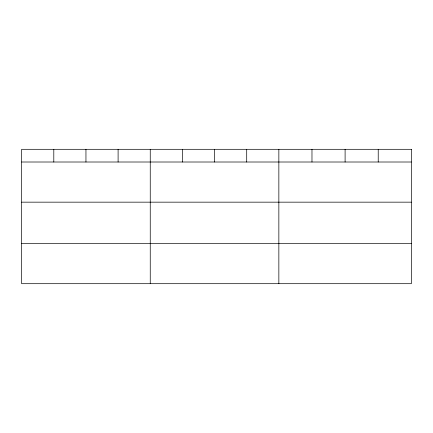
<?xml version="1.0" encoding="UTF-8"?>
<svg xmlns="http://www.w3.org/2000/svg" width="433" height="433" viewBox="0 0 433 433"><rect width="100%" height="100%" fill="white"/><g stroke="black" fill="none" stroke-linecap="round" stroke-linejoin="round"><path stroke-width="0.65" d="M21.65 162.007L411.35 162.007M21.65 202.162L411.35 202.162M21.65 243.535L411.35 243.535M378.225 149.309L378.225 162.007M345.101 149.309L345.101 162.007M311.976 149.309L311.976 162.007M278.852 149.309L278.852 283.691M246.702 149.309L246.702 162.007M214.552 149.309L214.552 162.007M182.401 149.309L182.401 162.007M150.251 149.309L150.251 283.691M118.101 149.309L118.101 162.007M85.951 149.309L85.951 162.007M53.8 149.309L53.8 162.007M411.35 149.309L21.65 149.309L21.65 283.691L411.35 283.691L411.35 149.309"/></g></svg>
